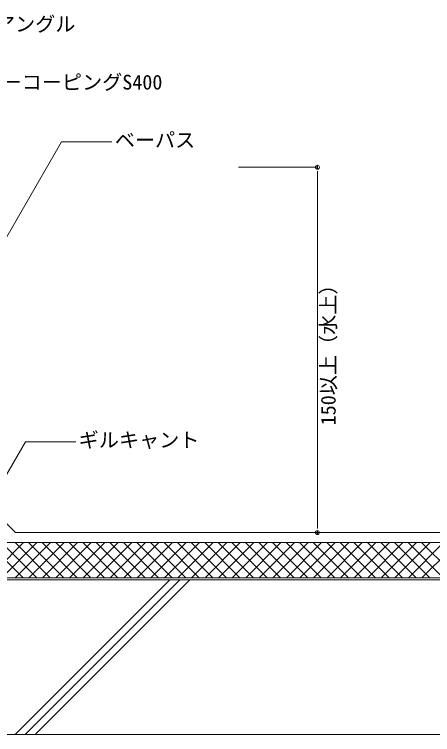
# Model space of a CAD drawing. Units: millimetres, scale not verified. Extents: x -1380 to 1380, y -955 to 955.
# Drawn here: x -239 to 176, y -464 to 252 of the extents above; entities that cross this region are included whole.
import ezdxf
from ezdxf.enums import TextEntityAlignment as Align

# ---------------------------------------------------------------- set-up
doc = ezdxf.new("R2010")
doc.units = ezdxf.units.MM
doc.header["$LTSCALE"] = 3
for name, color, linetype, lineweight in [('0-0_0', 7, 'Continuous', 9), ('0-1_HATCH', 9, 'Continuous', 18), ('0-3_KUTAI', 3, 'Continuous', 18), ('0-4_BOUSUI', 1, 'Continuous', 18), ('0-5_MOJI', 7, 'Continuous', 18), ('0-7_sunpo', 7, 'Continuous', 18), ('0-9_dannnetu', 6, 'Continuous', 18)]:
    doc.layers.add(name, color=color, linetype=linetype, lineweight=lineweight)
doc.styles.add('ＭＳ ゴシック', font='')
doc.styles.get('ＭＳ ゴシック').set_extended_font_data('MS Gothic')

# ---------------------------------------------------------------- blocks, each defined once
blk = doc.blocks.new('_DOT')
at = {"layer": '0-0_0'}
for p, q in [((-0.5, 0), (-1, 0)), ((0.25, 0), (-0.25, 0))]:
    blk.add_line(p, q, dxfattribs=at)
blk.add_circle((0, 0), 0.25, dxfattribs=at)

msp = doc.modelspace()

# ---------------------------------------------------------------- linework, layer by layer
at = {"layer": '0-1_HATCH'}
for p, q in [((-230.692, -307.969), (-265.692, -272.969)), ((-265.375, -307.969), (-230.375, -272.969)), ((-217.221, -307.969), (-252.221, -272.969)), ((-251.904, -307.969), (-216.904, -272.969)), ((-203.751, -307.969), (-238.751, -272.969)), ((-238.434, -307.969), (-203.434, -272.969)), ((-190.281, -307.969), (-225.281, -272.969)), ((-224.964, -307.969), (-189.964, -272.969)), ((-176.81, -307.969), (-211.81, -272.969)), ((-211.493, -307.969), (-176.493, -272.969)), ((-163.34, -307.969), (-198.34, -272.969)), ((-198.023, -307.969), (-163.023, -272.969)), ((-149.869, -307.969), (-184.869, -272.969)), ((-184.552, -307.969), (-149.552, -272.969)), ((-136.399, -307.969), (-171.399, -272.969)), ((-171.082, -307.969), (-136.082, -272.969)), ((-122.929, -307.969), (-157.929, -272.969)), ((-157.612, -307.969), (-122.612, -272.969)), ((-109.458, -307.969), (-144.458, -272.969)), ((-144.141, -307.969), (-109.141, -272.969)), ((-95.988, -307.969), (-130.988, -272.969)), ((-130.671, -307.969), (-95.671, -272.969)), ((-82.518, -307.969), (-117.518, -272.969)), ((-117.201, -307.969), (-82.201, -272.969)), ((-69.047, -307.969), (-104.047, -272.969)), ((-103.73, -307.969), (-68.73, -272.969)), ((-55.577, -307.969), (-90.577, -272.969)), ((-90.26, -307.969), (-55.26, -272.969)), ((-42.106, -307.969), (-77.106, -272.969)), ((-76.789, -307.969), (-41.789, -272.969)), ((-28.636, -307.969), (-63.636, -272.969)), ((-63.319, -307.969), (-28.319, -272.969)), ((-15.166, -307.969), (-50.166, -272.969)), ((-49.849, -307.969), (-14.849, -272.969)), ((-1.695, -307.969), (-36.695, -272.969)), ((-36.378, -307.969), (-1.378, -272.969)), ((11.775, -307.969), (-23.225, -272.969)), ((-22.908, -307.969), (12.092, -272.969)), ((25.246, -307.969), (-9.754, -272.969)), ((-9.437, -307.969), (25.563, -272.969)), ((38.716, -307.969), (3.716, -272.969)), ((4.033, -307.969), (39.033, -272.969)), ((52.186, -307.969), (17.186, -272.969)), ((17.503, -307.969), (52.503, -272.969)), ((65.657, -307.969), (30.657, -272.969)), ((30.974, -307.969), (65.974, -272.969)), ((79.127, -307.969), (44.127, -272.969)), ((44.444, -307.969), (79.444, -272.969)), ((92.597, -307.969), (57.597, -272.969)), ((57.914, -307.969), (92.914, -272.969)), ((106.068, -307.969), (71.068, -272.969)), ((71.385, -307.969), (106.385, -272.969)), ((119.538, -307.969), (84.538, -272.969)), ((84.855, -307.969), (119.855, -272.969)), ((133.009, -307.969), (98.009, -272.969)), ((98.326, -307.969), (133.326, -272.969)), ((146.479, -307.969), (111.479, -272.969)), ((111.796, -307.969), (146.796, -272.969)), ((159.949, -307.969), (124.949, -272.969)), ((125.266, -307.969), (160.266, -272.969)), ((173.42, -307.969), (138.42, -272.969)), ((138.737, -307.969), (173.737, -272.969)), ((186.89, -307.969), (151.89, -272.969)), ((152.207, -307.969), (187.207, -272.969)), ((200.361, -307.969), (165.361, -272.969)), ((165.678, -307.969), (200.678, -272.969)), ((-238.757, -463.769), (-84.957, -309.969)), ((-228.757, -463.769), (-74.957, -309.969)), ((-218.757, -463.769), (-64.957, -309.969))]:
    msp.add_line(p, q, dxfattribs=at)
at = {"layer": '0-3_KUTAI'}
msp.add_line((900.043, -463.769), (-479.957, -463.769), dxfattribs=at)
msp.add_lwpolyline([(900.043, -309.969), (-299.957, -309.969), (-299.957, 70.031)], dxfattribs=at)
at = {"layer": '0-4_BOUSUI'}
msp.add_line((900.043, -307.969), (-291.957, -307.969), dxfattribs=at)
msp.add_lwpolyline([(900.043, -262.969), (-238.317, -262.969), (-289.957, -211.329), (-289.957, 74.173), (-315.815, 100.031), (-501.296, 100.031)], dxfattribs=at)
at = {"layer": '0-5_MOJI'}
for points in [[(-142.596, 125.313), (-192.596, 125.313), (-294.891, -51.867)], [(-178.439, -172.711), (-228.364, -172.711), (-281.511, -264.765)]]:
    msp.add_lwpolyline(points, dxfattribs=at)
at = {"layer": '0-7_sunpo'}
for p, q in [((-16.717, 100.031), (61.844, 100.031)), ((61.844, -254.969), (61.844, 92.031)), ((-11.499, -262.969), (61.844, -262.969))]:
    msp.add_line(p, q, dxfattribs=at)
at = {"layer": '0-9_dannnetu'}
msp.add_lwpolyline([(900.043, -272.969), (-286.957, -272.969), (-286.957, -307.969)], dxfattribs=at)

# ---------------------------------------------------------------- block references
at = {"layer": '0-7_sunpo', "xscale": 8, "yscale": 8}
for p, rotation in [((61.844, 100.031), 90), ((61.844, -262.969), 270)]:
    msp.add_blockref('_DOT', p, dxfattribs=dict(at, rotation=rotation))

# ---------------------------------------------------------------- texts
at = {"layer": '0-5_MOJI', "style": 'ＭＳ ゴシック'}
for s, p in [('笠木取付用アングル', (-358.645, 230.59)), ('ライナーコーピングS400', (-312.124, 172.805)), ('ベーパス', (-139.596, 115.313)), ('ギルキャント', (-175.439, -182.711))]:
    msp.add_text(s, height=14.66, dxfattribs=at).set_placement(p, align=Align.BOTTOM_LEFT)
at = {"layer": '0-7_sunpo', "style": 'ＭＳ ゴシック'}
msp.add_text('150以上（水上）', height=14.66, rotation=90, dxfattribs=at).set_placement((84.316, -156.469), align=Align.BOTTOM_LEFT)

doc.saveas('drawing.dxf')
